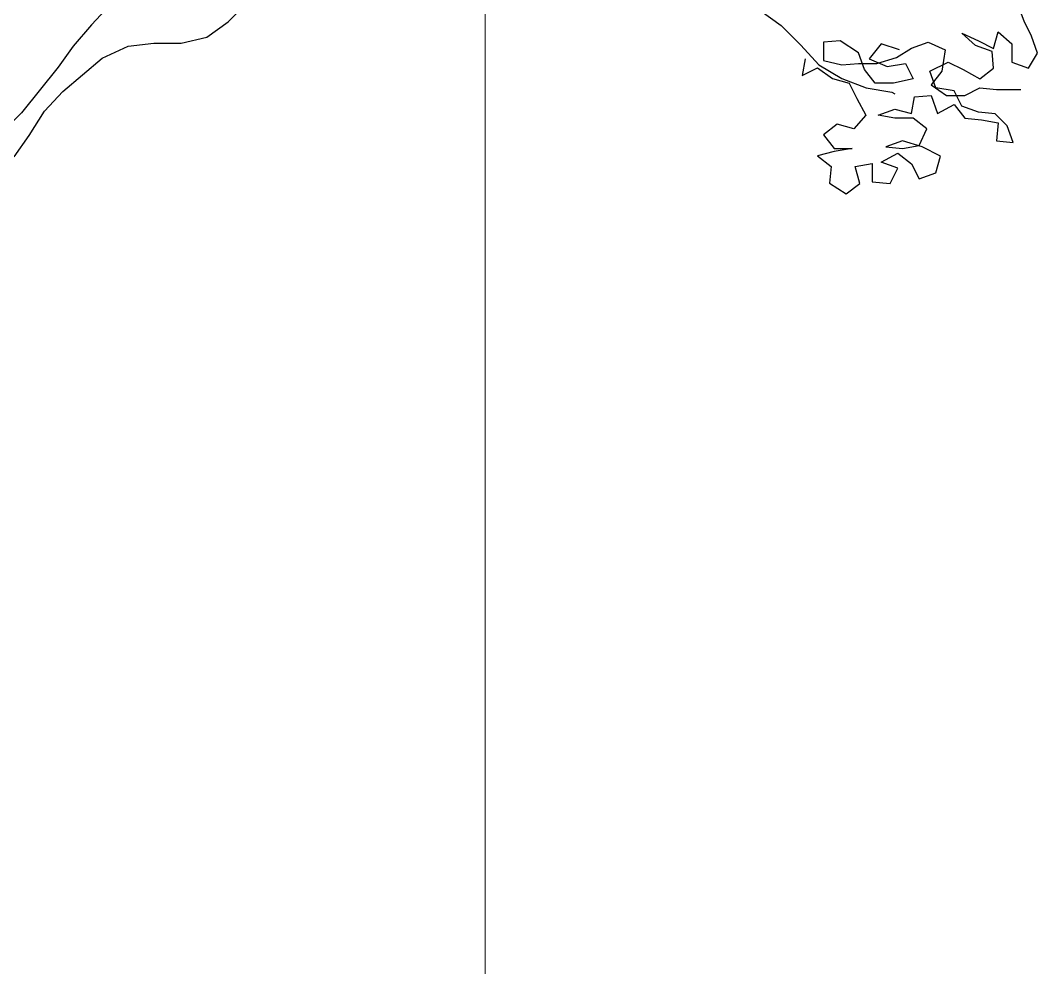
# Model space of a CAD drawing. Header units: millimetres. Extents: x 684983 to 685377, y 990360 to 990509.
# Drawn here: x 685137.536 to 685138.502, y 990435.031 to 990435.931 of the extents above; entities that cross this region are included whole.
import ezdxf

# ---------------------------------------------------------------- set-up
doc = ezdxf.new("R2010")
doc.units = ezdxf.units.MM
doc.layers.add('grid', color=8, linetype='Continuous', lineweight=9)
doc.layers.add('TEAK', color=7, linetype='Continuous')

# ---------------------------------------------------------------- blocks, each defined once
blk = doc.blocks.new('A$C25655A80')
for p, q in [((0.17695, 1.1236), (0.1654, 1.11111)), ((0.25192, 1.11296), (0.26443, 1.12544)), ((0.58838, 1.12034), (0.60183, 1.11071)), ((0.1654, 1.11111), (0.15385, 1.09767)), ((0.23845, 1.10336), (0.25192, 1.11296)), ((0.60183, 1.11071), (0.61432, 1.09821)), ((0.22211, 1.09953), (0.23845, 1.10336)), ((0.15385, 1.09767), (0.14423, 1.08422)), ((0.17211, 1.08996), (0.18846, 1.09763)), ((0.18846, 1.09763), (0.2048, 1.09954)), ((0.2048, 1.09954), (0.22211, 1.09953)), ((0.61432, 1.09821), (0.62584, 1.0857)), ((0.1471, 1.06883), (0.17211, 1.08996)), ((0.14423, 1.08422), (0.12113, 1.0554)), ((0.62584, 1.0857), (0.64025, 1.07703)), ((0.64025, 1.07703), (0.65563, 1.07125)), ((0.65563, 1.07125), (0.67197, 1.06835)), ((0.13555, 1.05635), (0.1471, 1.06883)), ((0.67197, 1.06835), (0.67389, 1.06739)), ((0.12592, 1.04097), (0.13555, 1.05635)), ((0.12113, 1.0554), (0.10862, 1.04291)), ((0.1163, 1.02753), (0.12592, 1.04097))]:
    blk.add_line(p, q)
at = {"color": 62}
for p, q in [((0.75564, 1.11346), (0.75181, 1.12404)), ((0.76044, 1.10384), (0.75564, 1.11346)), ((0.71622, 1.1058), (0.72679, 1.10099)), ((0.72487, 1.0981), (0.71622, 1.1058)), ((0.7364, 1.09617), (0.73929, 1.10674)), ((0.73929, 1.10674), (0.74794, 1.09904)), ((0.76427, 1.09326), (0.76044, 1.10384)), ((0.62874, 1.10012), (0.62873, 1.08858)), ((0.63931, 1.10107), (0.62874, 1.10012)), ((0.65084, 1.09337), (0.63931, 1.10107)), ((0.66527, 1.09912), (0.65757, 1.08951)), ((0.6768, 1.09526), (0.66527, 1.09912)), ((0.67487, 1.09046), (0.68449, 1.09622)), ((0.68449, 1.09622), (0.69507, 1.10005)), ((0.69507, 1.10005), (0.70564, 1.09524)), ((0.70564, 1.09524), (0.7037, 1.08178)), ((0.73544, 1.09425), (0.72487, 1.0981)), ((0.72679, 1.10099), (0.7364, 1.09617)), ((0.74794, 1.09904), (0.74793, 1.08751)), ((0.61719, 1.08955), (0.61526, 1.07898)), ((0.62873, 1.08858), (0.64026, 1.08569)), ((0.65468, 1.08279), (0.65084, 1.09337)), ((0.65757, 1.08951), (0.6691, 1.0847)), ((0.66237, 1.08663), (0.67487, 1.09046)), ((0.73639, 1.08367), (0.73544, 1.09425)), ((0.7585, 1.08365), (0.76427, 1.09326)), ((0.61526, 1.07898), (0.62488, 1.08378)), ((0.62488, 1.08378), (0.63448, 1.07704)), ((0.64026, 1.08569), (0.65083, 1.08664)), ((0.65083, 1.08664), (0.66237, 1.08663)), ((0.6614, 1.07413), (0.65468, 1.08279)), ((0.6691, 1.0847), (0.68064, 1.08661)), ((0.68064, 1.08661), (0.68543, 1.07699)), ((0.69601, 1.08179), (0.70755, 1.08755)), ((0.70755, 1.08755), (0.71716, 1.08273)), ((0.71716, 1.08273), (0.72773, 1.07695)), ((0.72773, 1.07695), (0.73639, 1.08367)), ((0.74793, 1.08751), (0.7585, 1.08365)), ((0.63448, 1.07704), (0.64506, 1.07415)), ((0.68543, 1.07699), (0.67293, 1.07412)), ((0.69985, 1.07121), (0.69601, 1.08179)), ((0.7037, 1.08178), (0.69696, 1.07314)), ((0.64506, 1.07415), (0.64985, 1.06453)), ((0.67293, 1.07412), (0.6614, 1.07413)), ((0.69696, 1.07314), (0.70657, 1.0664)), ((0.71138, 1.06928), (0.69985, 1.07121)), ((0.71618, 1.05966), (0.71138, 1.06928)), ((0.71811, 1.06639), (0.72772, 1.07119)), ((0.72772, 1.07119), (0.7383, 1.07021)), ((0.7383, 1.07021), (0.75368, 1.0702)), ((0.64985, 1.06453), (0.65561, 1.05395)), ((0.68445, 1.05488), (0.68638, 1.06546)), ((0.68638, 1.06546), (0.69696, 1.06641)), ((0.69696, 1.06641), (0.70079, 1.05487)), ((0.70657, 1.0664), (0.71811, 1.06639)), ((0.6633, 1.05394), (0.67388, 1.05778)), ((0.67388, 1.05778), (0.68445, 1.05488)), ((0.70079, 1.05487), (0.71137, 1.06063)), ((0.71137, 1.06063), (0.71809, 1.05197)), ((0.72675, 1.05581), (0.71618, 1.05966)), ((0.65561, 1.05395), (0.64791, 1.0453)), ((0.67387, 1.05201), (0.6633, 1.05394)), ((0.68541, 1.052), (0.67387, 1.05201)), ((0.69406, 1.04526), (0.68541, 1.052)), ((0.71809, 1.05197), (0.72867, 1.051)), ((0.73732, 1.05483), (0.72675, 1.05581)), ((0.72867, 1.051), (0.73924, 1.04907)), ((0.74501, 1.04714), (0.73732, 1.05483)), ((0.63734, 1.0482), (0.62868, 1.04148)), ((0.64791, 1.0453), (0.63734, 1.0482)), ((0.68924, 1.03469), (0.69406, 1.04526)), ((0.73924, 1.04907), (0.73827, 1.03753)), ((0.74884, 1.03656), (0.74501, 1.04714)), ((0.62868, 1.04148), (0.6354, 1.03282)), ((0.67867, 1.03758), (0.66809, 1.03375)), ((0.69116, 1.03373), (0.67867, 1.03758)), ((0.73827, 1.03753), (0.74884, 1.03656)), ((0.6354, 1.0309), (0.62483, 1.02802)), ((0.6354, 1.03282), (0.64694, 1.03281)), ((0.64694, 1.03281), (0.6354, 1.0309)), ((0.66809, 1.03375), (0.67866, 1.03278)), ((0.67866, 1.03278), (0.68924, 1.03469)), ((0.70269, 1.02795), (0.69116, 1.03373)), ((0.62483, 1.02802), (0.63347, 1.02128)), ((0.6652, 1.02414), (0.67578, 1.0299)), ((0.67577, 1.02028), (0.6652, 1.02414)), ((0.67578, 1.0299), (0.68442, 1.02316)), ((0.6998, 1.01738), (0.70269, 1.02795)), ((0.63347, 1.02128), (0.6325, 1.01071)), ((0.64885, 1.02127), (0.65943, 1.02318)), ((0.65173, 1.01069), (0.64885, 1.02127)), ((0.65943, 1.02318), (0.65942, 1.01165)), ((0.67095, 1.01068), (0.67577, 1.02028)), ((0.68442, 1.02316), (0.68922, 1.01354)), ((0.65942, 1.01165), (0.67095, 1.01068)), ((0.68922, 1.01354), (0.6998, 1.01738)), ((0.6325, 1.01071), (0.64307, 1.00397)), ((0.64307, 1.00397), (0.65173, 1.01069))]:
    blk.add_line(p, q, dxfattribs=at)
blk = doc.blocks.new('TR')
blk.add_blockref('A$C25655A80', (0.01921, 0.01485, 1.34531))

msp = doc.modelspace()

# ---------------------------------------------------------------- linework, layer by layer
at = {"layer": 'grid'}
msp.add_line((685137.9771, 990509.15479), (685137.9771, 990377.92352), dxfattribs=at)

# ---------------------------------------------------------------- block references
at = {"layer": 'TEAK', "xscale": 1.5, "yscale": 1.5, "zscale": 1.5}
msp.add_blockref('TR', (685137.32647, 990434.238, 99.434), dxfattribs=at)

doc.saveas('drawing.dxf')
